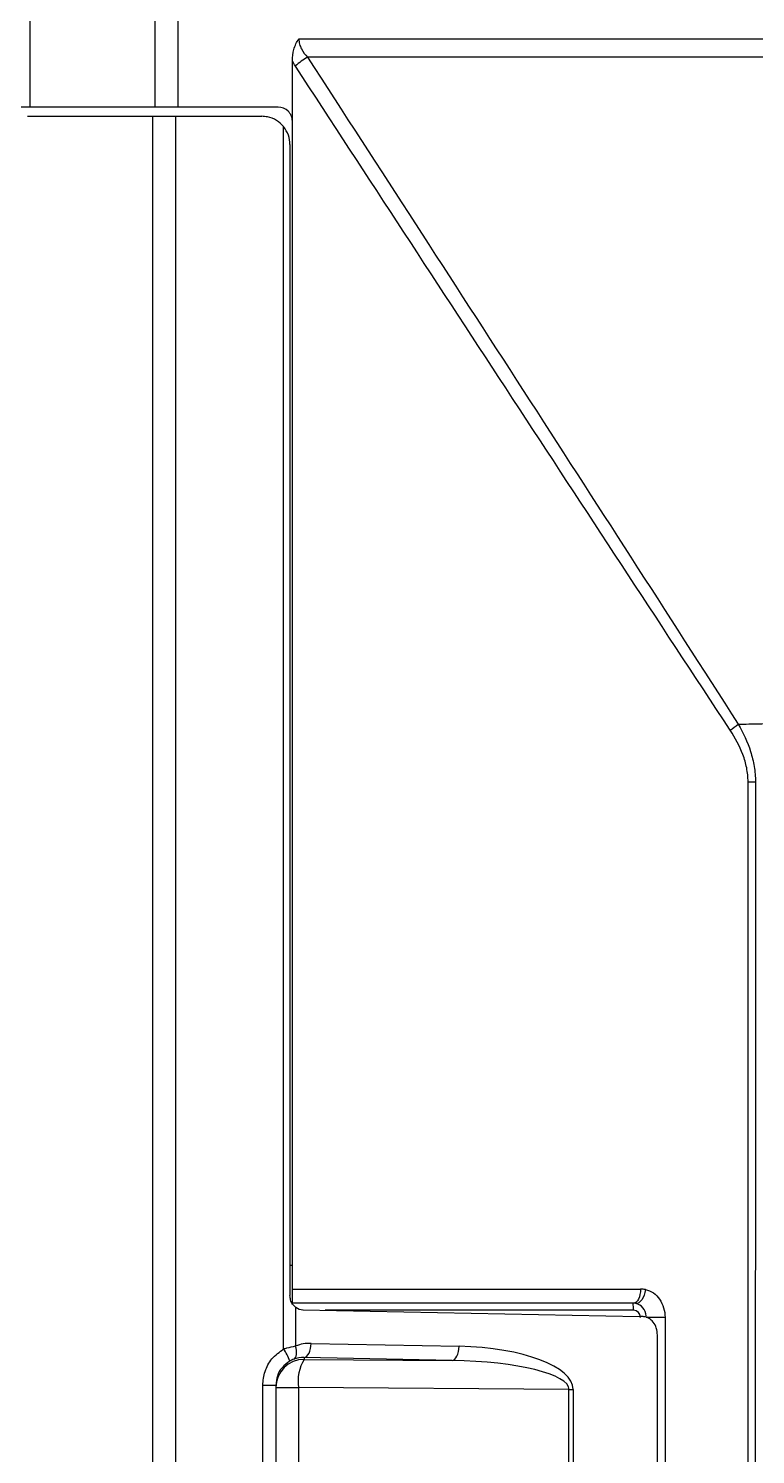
# Model space of a CAD drawing. Extents: x 14.8 to 109.8, y 1.6 to 86.6.
# Drawn here: x 50.598 to 52.142, y 9.638 to 12.667 of the extents above; entities that cross this region are included whole.
import ezdxf

# ---------------------------------------------------------------- set-up
doc = ezdxf.new("R2010")
doc.units = 0
doc.header["$MEASUREMENT"] = 0
doc.layers.add('OBJECT', color=7, linetype='CONTINUOUS')

msp = doc.modelspace()

# ---------------------------------------------------------------- linework, layer by layer
at = {"layer": 'OBJECT'}
for p, q in [((50.8672, 12.5001), (50.8672, 14.1822)), ((50.9154, 14.183), (50.9154, 12.5001)), ((50.6006, 13.4511), (50.6006, 12.5001)), ((51.1583, 12.4701), (51.1583, 12.5984)), ((50.6006, 12.5001), (50.5517, 12.5001)), ((50.8672, 12.5001), (50.6006, 12.5001)), ((50.9154, 12.5001), (50.8672, 12.5001)), ((51.1283, 12.5001), (50.9154, 12.5001)), ((51.1219, 12.5001), (51.1219, 12.4996)), ((51.1219, 12.5001), (51.1219, 12.4996)), ((51.1219, 12.4996), (51.1219, 12.4996)), ((50.5956, 12.4807), (50.8622, 12.4807)), ((50.8622, 6.7607), (50.8622, 12.4807)), ((50.8622, 12.4807), (50.9104, 12.4807)), ((50.9104, 12.4807), (50.9104, 6.7607)), ((50.9104, 12.4807), (51.0932, 12.4807)), ((51.1398, 9.8622), (51.1398, 12.4587)), ((51.1583, 9.9891), (51.1583, 12.4701)), ((51.1531, 12.4207), (51.1531, 9.9754)), ((51.1583, 10.0391), (51.1531, 10.0392)), ((51.1583, 9.9891), (51.8976, 9.9891)), ((51.1583, 9.9591), (51.1583, 9.9891)), ((51.8826, 9.9591), (51.1583, 9.9591)), ((51.1653, 9.9507), (51.1653, 9.8683)), ((51.1809, 9.9451), (51.8954, 9.9308)), ((51.8824, 9.9441), (51.2279, 9.9441)), ((51.9497, 9.9291), (51.9097, 9.9291)), ((51.9497, 9.9291), (51.9497, 8.4891)), ((51.9333, 8.5199), (51.9333, 9.8915)), ((51.1982, 9.8738), (51.5124, 9.8676)), ((51.1833, 9.8439), (51.1833, 9.8398)), ((51.4975, 9.8376), (51.1833, 9.8439)), ((51.1833, 9.8398), (51.4975, 9.8376)), ((51.0954, 8.6267), (51.0954, 9.7847)), ((51.1233, 9.7847), (51.0954, 9.7847)), ((51.1233, 9.7847), (51.1233, 8.6267)), ((51.1233, 9.7799), (51.1713, 9.7799)), ((51.1713, 9.7799), (51.1713, 8.6315)), ((51.7457, 9.7758), (51.1713, 9.7799)), ((51.7457, 9.7758), (51.7546, 9.7758)), ((51.7457, 9.4221), (51.7457, 9.7758)), ((51.7546, 9.7758), (51.7546, 9.3771))]:
    msp.add_line(p, q, dxfattribs=at)
at = {"layer": 'OBJECT', "flags": 128}
for points in [[(51.8976, 9.9891), (51.8973, 9.9833), (51.8964, 9.9777), (51.8951, 9.9725), (51.8932, 9.9679), (51.8909, 9.9642), (51.8883, 9.9614), (51.8855, 9.9597), (51.8826, 9.9591)], [(51.9082, 9.9881), (51.9069, 9.9821), (51.9052, 9.9763), (51.9029, 9.971), (51.9001, 9.9664), (51.8971, 9.9628), (51.894, 9.9602), (51.8908, 9.9588), (51.8876, 9.9586)], [(51.1614, 9.8404), (51.1634, 9.8418), (51.165, 9.8439), (51.1662, 9.8468), (51.167, 9.8503), (51.1673, 9.8543), (51.1671, 9.8587), (51.1664, 9.8634), (51.1653, 9.8683)], [(51.1833, 9.8439), (51.1862, 9.8446), (51.1889, 9.8464), (51.1915, 9.8492), (51.1937, 9.853), (51.1955, 9.8575), (51.1969, 9.8626), (51.1978, 9.8681), (51.1982, 9.8738)], [(51.4975, 9.8376), (51.5004, 9.8383), (51.5031, 9.8401), (51.5057, 9.843), (51.5079, 9.8467), (51.5097, 9.8512), (51.5111, 9.8563), (51.512, 9.8618), (51.5124, 9.8676)]]:
    msp.add_lwpolyline(points, dxfattribs=at)
at = {"layer": 'OBJECT'}
for centre, radius, start, end in [((51.2879, 12.4446), 0.1887, 121.0651, 130.7517), ((51.6674, 9.9479), 0.215, 359.0013, 2.9997), ((51.0345, 9.7926), 0.1262, 20.2883, 33.4631), ((51.1833, 9.7799), 0.06, 89.9826, 179.9824), ((51.2614, 9.793), 0.091, 149.0141, 188.2775)]:
    msp.add_arc(centre, radius, start, end, dxfattribs=at)
for centre, major_axis, ratio, start_param, end_param in [((51.8976, 9.9291), (0, 0.06), 0.955553, 6.097705, 6.283185), ((51.1811, 9.9751), (-0.0023, 0.0299), 0.921036, 2.451542, 3.053966), ((51.8821, 9.9291), (0.03, 0), 0.999226, 1.385316, 1.570796), ((51.8824, 9.9291), (0.0151, 0), 0.994673, 0, 1.570796), ((51.8826, 9.9291), (0, 0.03), 0.914912, 6.097705, 6.283185), ((51.8897, 9.8709), (0.1672, -0.0015), 0.358908, 1.494181, 1.53976), ((51.1982, 9.7838), (-0.063, 0.0656), 0.980247, 5.508076, 5.882788), ((51.5038, 9.7777), (0.2507, -0.0022), 0.358908, 0.003159, 1.53976), ((51.1833, 9.7838), (-0.0419, 0.0443), 0.970516, 5.510669, 5.885382), ((51.489, 9.7777), (0.2568, -0.0021), 0.233663, 0.002699, 1.5393)]:
    msp.add_ellipse(centre, major_axis=major_axis, ratio=ratio, start_param=start_param, end_param=end_param, dxfattribs=at)
for points, knots in [([(51.1583, 12.5984), (51.1583, 12.6067), (51.1593, 12.6148), (51.1627, 12.6267), (51.1642, 12.6306), (51.1676, 12.6381), (51.1697, 12.6417), (51.1721, 12.6451)], [0, 0, 0, 0, 0.5, 0.5, 0.75, 0.75, 1, 1, 1, 1]), ([(51.1721, 12.6451), (51.2904, 12.6454), (51.4086, 12.6453), (51.645, 12.6452), (51.7632, 12.6451), (51.9994, 12.6452), (52.1174, 12.6452), (52.2943, 12.6454), (52.3532, 12.6455), (52.4416, 12.6457), (52.4711, 12.6458), (52.5153, 12.6459), (52.5373, 12.646), (52.5594, 12.646), (52.5742, 12.6461), (52.5815, 12.646), (52.5889, 12.6461)], [0, 0, 0, 0, 0.25, 0.25, 0.5, 0.5, 0.75, 0.75, 0.875, 0.875, 0.9375, 0.9375, 0.96875, 0.984375, 0.984375, 1, 1, 1, 1]), ([(51.1721, 12.6451), (51.1721, 12.6413), (51.1726, 12.6376), (51.1745, 12.6304), (51.1759, 12.6269), (51.1809, 12.6171), (51.1854, 12.6114), (51.1905, 12.6062)], [0, 0, 0, 0, 0.25, 0.25, 0.5, 0.5, 1, 1, 1, 1]), ([(52.5885, 12.6053), (52.574, 12.6054), (52.5594, 12.6054), (52.5304, 12.6055), (52.4868, 12.6056), (52.4432, 12.6057), (52.356, 12.6058), (52.2978, 12.6059), (52.1233, 12.6061), (52.0068, 12.6062), (51.7738, 12.6061), (51.6572, 12.6061), (51.4239, 12.6061), (51.3072, 12.6059), (51.1905, 12.6062)], [0, 0, 0, 0, 0.03125, 0.03125, 0.0625, 0.125, 0.125, 0.25, 0.25, 0.5, 0.5, 0.75, 0.75, 1, 1, 1, 1]), ([(51.1905, 12.6062), (51.3433, 12.3703), (51.496, 12.1343), (51.801, 11.6621), (51.9533, 11.4258), (52.105, 11.1892)], [0, 0, 0, 0, 0.5, 0.5, 1, 1, 1, 1]), ([(52.0882, 11.1762), (51.9338, 11.411), (51.7798, 11.6462), (51.472, 12.1167), (51.3183, 12.3521), (51.1647, 12.5875)], [0, 0, 0, 0, 0.5, 0.5, 1, 1, 1, 1]), ([(51.1583, 12.4701), (51.1583, 12.4741), (51.1575, 12.478), (51.1545, 12.4853), (51.1523, 12.4886), (51.144, 12.4969), (51.1362, 12.5001), (51.1283, 12.5001)], [0, 0, 0, 0, 0.25, 0.25, 0.5, 0.5, 1, 1, 1, 1]), ([(51.1398, 12.4587), (51.135, 12.4635), (51.1253, 12.4731), (51.1083, 12.4797), (51.0974, 12.4804), (51.0932, 12.4807)], [0, 0, 0, 0, 0.381594, 0.763132, 1, 1, 1, 1]), ([(51.1531, 12.4207), (51.1526, 12.4275), (51.1514, 12.4414), (51.1437, 12.4529), (51.1398, 12.4587)], [0, 0, 0, 0, 0.490485, 1, 1, 1, 1]), ([(52.105, 11.1892), (52.1107, 11.1893), (52.1234, 11.1896), (52.1465, 11.1901), (52.1708, 11.1908), (52.1942, 11.1909), (52.2136, 11.1905), (52.2325, 11.1901), (52.2517, 11.1896), (52.2708, 11.1891), (52.2995, 11.1882), (52.3367, 11.1869), (52.3825, 11.1858), (52.4276, 11.1851), (52.4578, 11.185), (52.4732, 11.185)], [0, 0, 0, 0, 0.046339, 0.103947, 0.188034, 0.243506, 0.294155, 0.345786, 0.397898, 0.449917, 0.501268, 0.631985, 0.753607, 0.874254, 1, 1, 1, 1]), ([(52.105, 11.1892), (52.1156, 11.171), (52.1247, 11.1516), (52.1345, 11.1207), (52.1371, 11.1101), (52.1407, 11.0887), (52.1416, 11.0778), (52.1417, 11.0668)], [0, 0, 0, 0, 0.5, 0.5, 0.75, 0.75, 1, 1, 1, 1]), ([(52.1259, 11.0667), (52.1259, 11.0768), (52.1249, 11.0867), (52.1211, 11.106), (52.1183, 11.1155), (52.108, 11.1431), (52.0987, 11.1602), (52.0882, 11.1762)], [0, 0, 0, 0, 0.25, 0.25, 0.5, 0.5, 1, 1, 1, 1]), ([(52.129, 6.236), (52.1278, 7.0411), (52.1272, 7.8462), (52.1263, 9.4565), (52.126, 10.2616), (52.1259, 11.0667)], [0, 0, 0, 0, 0.5, 0.5, 1, 1, 1, 1]), ([(52.1417, 11.0667), (52.1415, 10.2615), (52.1412, 9.4564), (52.1401, 7.846), (52.1394, 7.0408), (52.138, 6.2356)], [0, 0, 0, 0, 0.5, 0.5, 1, 1, 1, 1]), ([(51.1653, 9.9507), (51.163, 9.9528), (51.1585, 9.9569), (51.154, 9.9658), (51.1534, 9.9722), (51.1531, 9.9754)], [0, 0, 0, 0, 0.336033, 0.671881, 1, 1, 1, 1]), ([(51.9082, 9.9881), (51.9141, 9.987), (51.9197, 9.9845), (51.93, 9.9774), (51.9345, 9.9728), (51.9456, 9.9567), (51.9497, 9.943), (51.9497, 9.9291)], [0, 0, 0, 0, 0.25, 0.25, 0.5, 0.5, 1, 1, 1, 1]), ([(51.9096, 9.9321), (51.909, 9.9384), (51.9066, 9.9445), (51.8988, 9.9541), (51.8935, 9.9575), (51.8876, 9.9586)], [0, 0, 0, 0, 0.5, 0.5, 1, 1, 1, 1]), ([(51.9333, 9.8915), (51.9329, 9.8966), (51.9322, 9.9067), (51.9254, 9.9193), (51.9162, 9.9274), (51.9083, 9.9303), (51.904, 9.9306), (51.9031, 9.9306)], [0, 0, 0, 0, 0.263027, 0.519587, 0.738532, 0.946129, 1, 1, 1, 1]), ([(51.0954, 9.7847), (51.0964, 9.7948), (51.0985, 9.8149), (51.114, 9.843), (51.131, 9.8556), (51.1398, 9.8622)], [0, 0, 0, 0, 0.324003, 0.648079, 1, 1, 1, 1]), ([(51.1398, 9.8622), (51.1421, 9.8628), (51.1509, 9.8653), (51.1592, 9.867), (51.1653, 9.8683)], [0, 0, 0, 0, 0.261552, 1, 1, 1, 1]), ([(51.1529, 9.8363), (51.147, 9.832), (51.1357, 9.8236), (51.1253, 9.8048), (51.124, 9.7914), (51.1233, 9.7847)], [0, 0, 0, 0, 0.351916, 0.675911, 1, 1, 1, 1]), ([(51.1614, 9.8404), (51.1599, 9.8398), (51.1579, 9.839), (51.155, 9.8375), (51.1536, 9.8368), (51.1529, 9.8363)], [0, 0, 0, 0, 0.54918, 0.741903, 1, 1, 1, 1])]:
    msp.add_open_spline(points, degree=3, knots=knots, dxfattribs=at)
for points in [[(51.1647, 12.5875), (51.1624, 12.591), (51.1603, 12.5946), (51.1583, 12.5984)], [(52.0882, 11.1762), (52.0932, 11.1806), (52.099, 11.1851), (52.105, 11.1892)], [(52.1259, 11.0667), (52.1308, 11.0667), (52.1361, 11.0667), (52.1417, 11.0667)]]:
    msp.add_open_spline(points, degree=3, dxfattribs=at)

doc.saveas('drawing.dxf')
